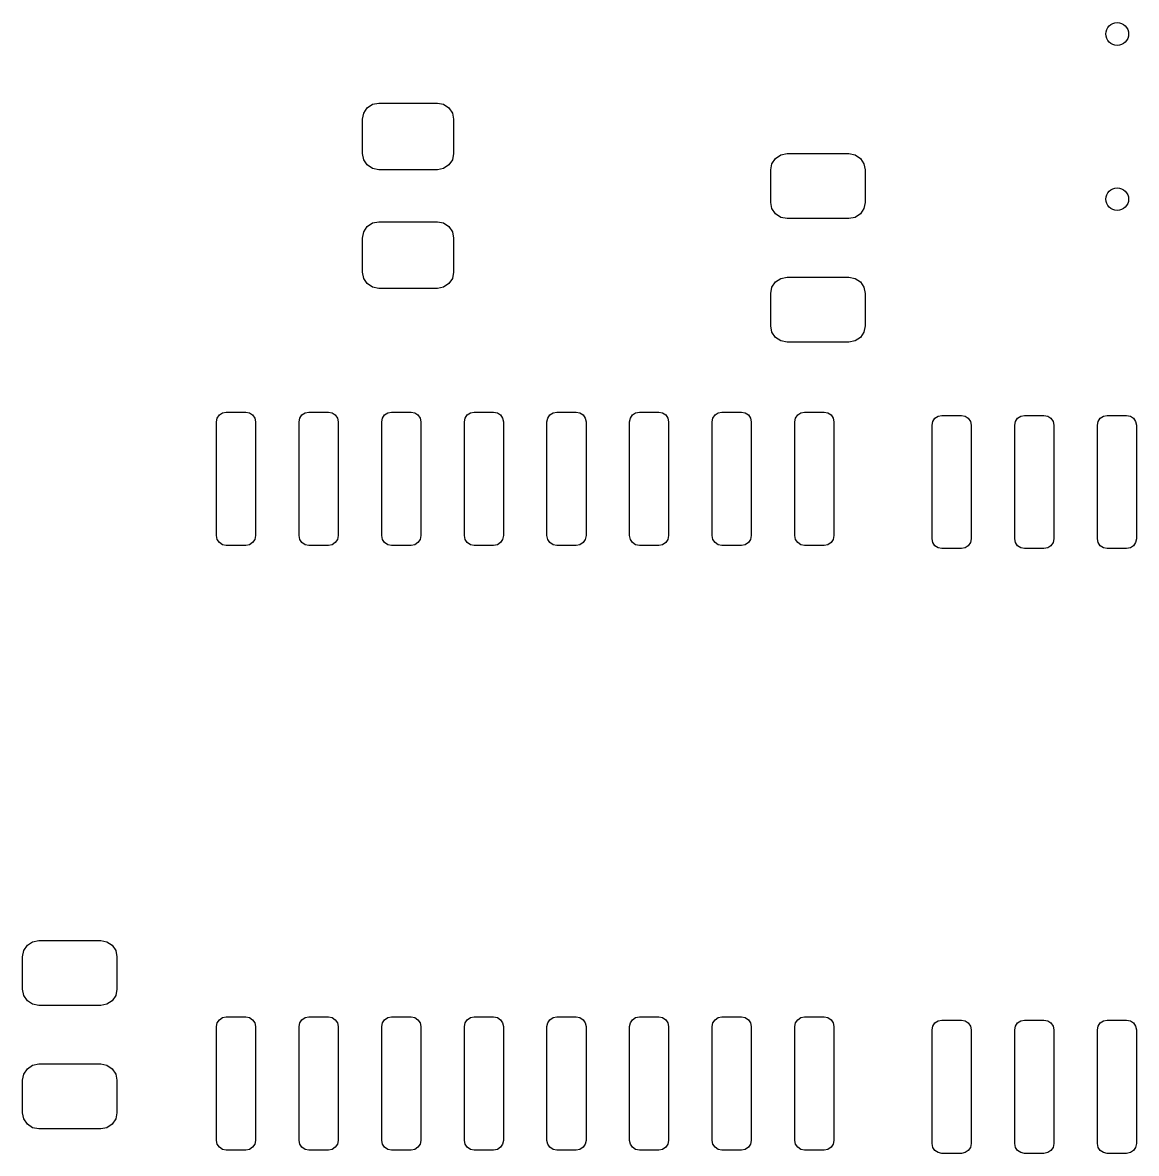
# Model space of a CAD drawing. Header units: inches. Extents: x -1.62 to 1.64, y 0.03 to 4.61.
# Drawn here: x 0.05 to 0.724, y 1.186 to 1.871 of the extents above; entities that cross this region are included whole.
import ezdxf

# ---------------------------------------------------------------- set-up
doc = ezdxf.new("R2010")
doc.units = ezdxf.units.IN
doc.header["$MEASUREMENT"] = 0
doc.layers.add('BLACK', color=250, linetype='CONTINUOUS')

msp = doc.modelspace()

# ---------------------------------------------------------------- linework, layer by layer
at = {"layer": 'BLACK', "linetype": 'CONTINUOUS'}
for p, q in [((0.25879, 1.81907), (0.26198, 1.8212)), ((0.26198, 1.8212), (0.26575, 1.82195)), ((0.26575, 1.82195), (0.30118, 1.82195)), ((0.30118, 1.82195), (0.30495, 1.8212)), ((0.30495, 1.8212), (0.30814, 1.81907)), ((0.25591, 1.81211), (0.25665, 1.81587)), ((0.25665, 1.81587), (0.25879, 1.81907)), ((0.30814, 1.81907), (0.31027, 1.81587)), ((0.31027, 1.81587), (0.31102, 1.81211)), ((0.25591, 1.79144), (0.25591, 1.81211)), ((0.31102, 1.81211), (0.31102, 1.79144)), ((0.25665, 1.78767), (0.25591, 1.79144)), ((0.25879, 1.78448), (0.25665, 1.78767)), ((0.31027, 1.78767), (0.30814, 1.78448)), ((0.31102, 1.79144), (0.31027, 1.78767)), ((0.5037, 1.78526), (0.50584, 1.78846)), ((0.50584, 1.78846), (0.50903, 1.79059)), ((0.50903, 1.79059), (0.5128, 1.79134)), ((0.5128, 1.79134), (0.5502, 1.79134)), ((0.5502, 1.79134), (0.55396, 1.79059)), ((0.55396, 1.79059), (0.55716, 1.78846)), ((0.55716, 1.78846), (0.55929, 1.78526)), ((0.26198, 1.78234), (0.25879, 1.78448)), ((0.26575, 1.78159), (0.26198, 1.78234)), ((0.30118, 1.78159), (0.26575, 1.78159)), ((0.30495, 1.78234), (0.30118, 1.78159)), ((0.30814, 1.78448), (0.30495, 1.78234)), ((0.50295, 1.7815), (0.5037, 1.78526)), ((0.50295, 1.76181), (0.50295, 1.7815)), ((0.55929, 1.78526), (0.56004, 1.7815)), ((0.56004, 1.7815), (0.56004, 1.76181)), ((0.5037, 1.75804), (0.50295, 1.76181)), ((0.56004, 1.76181), (0.55929, 1.75804)), ((0.50584, 1.75485), (0.5037, 1.75804)), ((0.50903, 1.75272), (0.50584, 1.75485)), ((0.5128, 1.75197), (0.50903, 1.75272)), ((0.55396, 1.75272), (0.5502, 1.75197)), ((0.55716, 1.75485), (0.55396, 1.75272)), ((0.55929, 1.75804), (0.55716, 1.75485)), ((0.25665, 1.74402), (0.25879, 1.74722)), ((0.25879, 1.74722), (0.26198, 1.74935)), ((0.26198, 1.74935), (0.26575, 1.7501)), ((0.26575, 1.7501), (0.30118, 1.7501)), ((0.30118, 1.7501), (0.30495, 1.74935)), ((0.30495, 1.74935), (0.30814, 1.74722)), ((0.30814, 1.74722), (0.31027, 1.74402)), ((0.5502, 1.75197), (0.5128, 1.75197)), ((0.25591, 1.74026), (0.25665, 1.74402)), ((0.25591, 1.71959), (0.25591, 1.74026)), ((0.31027, 1.74402), (0.31102, 1.74026)), ((0.31102, 1.74026), (0.31102, 1.71959)), ((0.25665, 1.71582), (0.25591, 1.71959)), ((0.31102, 1.71959), (0.31027, 1.71582)), ((0.25879, 1.71263), (0.25665, 1.71582)), ((0.26198, 1.71049), (0.25879, 1.71263)), ((0.30814, 1.71263), (0.30495, 1.71049)), ((0.31027, 1.71582), (0.30814, 1.71263)), ((0.5037, 1.71046), (0.50584, 1.71365)), ((0.50584, 1.71365), (0.50903, 1.71579)), ((0.50903, 1.71579), (0.5128, 1.71654)), ((0.5128, 1.71654), (0.5502, 1.71654)), ((0.5502, 1.71654), (0.55396, 1.71579)), ((0.55396, 1.71579), (0.55716, 1.71365)), ((0.55716, 1.71365), (0.55929, 1.71046)), ((0.26575, 1.70974), (0.26198, 1.71049)), ((0.30118, 1.70974), (0.26575, 1.70974)), ((0.30495, 1.71049), (0.30118, 1.70974)), ((0.50295, 1.70669), (0.5037, 1.71046)), ((0.50295, 1.68701), (0.50295, 1.70669)), ((0.55929, 1.71046), (0.56004, 1.70669)), ((0.56004, 1.70669), (0.56004, 1.68701)), ((0.5037, 1.68324), (0.50295, 1.68701)), ((0.56004, 1.68701), (0.55929, 1.68324)), ((0.50584, 1.68005), (0.5037, 1.68324)), ((0.50903, 1.67791), (0.50584, 1.68005)), ((0.5128, 1.67717), (0.50903, 1.67791)), ((0.55396, 1.67791), (0.5502, 1.67717)), ((0.55716, 1.68005), (0.55396, 1.67791)), ((0.55929, 1.68324), (0.55716, 1.68005)), ((0.5502, 1.67717), (0.5128, 1.67717)), ((0.16752, 1.62894), (0.16797, 1.6312)), ((0.16797, 1.6312), (0.16925, 1.63311)), ((0.16925, 1.63311), (0.17117, 1.63439)), ((0.17117, 1.63439), (0.17343, 1.63484)), ((0.17343, 1.63484), (0.18524, 1.63484)), ((0.18524, 1.63484), (0.1875, 1.63439)), ((0.1875, 1.63439), (0.18941, 1.63311)), ((0.18941, 1.63311), (0.19069, 1.6312)), ((0.19069, 1.6312), (0.19114, 1.62894)), ((0.21752, 1.62894), (0.21797, 1.6312)), ((0.21797, 1.6312), (0.21925, 1.63311)), ((0.21925, 1.63311), (0.22117, 1.63439)), ((0.22117, 1.63439), (0.22343, 1.63484)), ((0.22343, 1.63484), (0.23524, 1.63484)), ((0.23524, 1.63484), (0.2375, 1.63439)), ((0.2375, 1.63439), (0.23941, 1.63311)), ((0.23941, 1.63311), (0.24069, 1.6312)), ((0.24069, 1.6312), (0.24114, 1.62894)), ((0.26752, 1.62894), (0.26797, 1.6312)), ((0.26797, 1.6312), (0.26925, 1.63311)), ((0.26925, 1.63311), (0.27117, 1.63439)), ((0.27117, 1.63439), (0.27343, 1.63484)), ((0.27343, 1.63484), (0.28524, 1.63484)), ((0.28524, 1.63484), (0.2875, 1.63439)), ((0.2875, 1.63439), (0.28941, 1.63311)), ((0.28941, 1.63311), (0.29069, 1.6312)), ((0.29069, 1.6312), (0.29114, 1.62894)), ((0.31752, 1.62894), (0.31797, 1.6312)), ((0.31797, 1.6312), (0.31925, 1.63311)), ((0.31925, 1.63311), (0.32117, 1.63439)), ((0.32117, 1.63439), (0.32343, 1.63484)), ((0.32343, 1.63484), (0.33524, 1.63484)), ((0.33524, 1.63484), (0.3375, 1.63439)), ((0.3375, 1.63439), (0.33941, 1.63311)), ((0.33941, 1.63311), (0.34069, 1.6312)), ((0.34069, 1.6312), (0.34114, 1.62894)), ((0.36752, 1.62894), (0.36797, 1.6312)), ((0.36797, 1.6312), (0.36925, 1.63311)), ((0.36925, 1.63311), (0.37117, 1.63439)), ((0.37117, 1.63439), (0.37343, 1.63484)), ((0.37343, 1.63484), (0.38524, 1.63484)), ((0.38524, 1.63484), (0.3875, 1.63439)), ((0.3875, 1.63439), (0.38941, 1.63311)), ((0.38941, 1.63311), (0.39069, 1.6312)), ((0.39069, 1.6312), (0.39114, 1.62894)), ((0.41752, 1.62894), (0.41797, 1.6312)), ((0.41797, 1.6312), (0.41925, 1.63311)), ((0.41925, 1.63311), (0.42117, 1.63439)), ((0.42117, 1.63439), (0.42343, 1.63484)), ((0.42343, 1.63484), (0.43524, 1.63484)), ((0.43524, 1.63484), (0.4375, 1.63439)), ((0.4375, 1.63439), (0.43941, 1.63311)), ((0.43941, 1.63311), (0.44069, 1.6312)), ((0.44069, 1.6312), (0.44114, 1.62894)), ((0.46752, 1.62894), (0.46797, 1.6312)), ((0.46797, 1.6312), (0.46925, 1.63311)), ((0.46925, 1.63311), (0.47117, 1.63439)), ((0.47117, 1.63439), (0.47343, 1.63484)), ((0.47343, 1.63484), (0.48524, 1.63484)), ((0.48524, 1.63484), (0.4875, 1.63439)), ((0.4875, 1.63439), (0.48941, 1.63311)), ((0.48941, 1.63311), (0.49069, 1.6312)), ((0.49069, 1.6312), (0.49114, 1.62894)), ((0.51752, 1.62894), (0.51797, 1.6312)), ((0.51797, 1.6312), (0.51925, 1.63311)), ((0.51925, 1.63311), (0.52117, 1.63439)), ((0.52117, 1.63439), (0.52343, 1.63484)), ((0.52343, 1.63484), (0.53524, 1.63484)), ((0.53524, 1.63484), (0.5375, 1.63439)), ((0.5375, 1.63439), (0.53941, 1.63311)), ((0.53941, 1.63311), (0.54069, 1.6312)), ((0.54069, 1.6312), (0.54114, 1.62894)), ((0.60104, 1.62923), (0.60232, 1.63114)), ((0.60232, 1.63114), (0.60424, 1.63242)), ((0.60424, 1.63242), (0.6065, 1.63287)), ((0.6065, 1.63287), (0.61831, 1.63287)), ((0.61831, 1.63287), (0.62057, 1.63242)), ((0.62057, 1.63242), (0.62248, 1.63114)), ((0.62248, 1.63114), (0.62376, 1.62923)), ((0.65104, 1.62923), (0.65232, 1.63114)), ((0.65232, 1.63114), (0.65424, 1.63242)), ((0.65424, 1.63242), (0.6565, 1.63287)), ((0.6565, 1.63287), (0.66831, 1.63287)), ((0.66831, 1.63287), (0.67057, 1.63242)), ((0.67057, 1.63242), (0.67248, 1.63114)), ((0.67248, 1.63114), (0.67376, 1.62923)), ((0.70104, 1.62923), (0.70232, 1.63114)), ((0.70232, 1.63114), (0.70424, 1.63242)), ((0.70424, 1.63242), (0.7065, 1.63287)), ((0.7065, 1.63287), (0.71831, 1.63287)), ((0.71831, 1.63287), (0.72057, 1.63242)), ((0.72057, 1.63242), (0.72248, 1.63114)), ((0.72248, 1.63114), (0.72376, 1.62923)), ((0.16752, 1.56004), (0.16752, 1.62894)), ((0.19114, 1.62894), (0.19114, 1.56004)), ((0.21752, 1.56004), (0.21752, 1.62894)), ((0.24114, 1.62894), (0.24114, 1.56004)), ((0.26752, 1.56004), (0.26752, 1.62894)), ((0.29114, 1.62894), (0.29114, 1.56004)), ((0.31752, 1.56004), (0.31752, 1.62894)), ((0.34114, 1.62894), (0.34114, 1.56004)), ((0.36752, 1.56004), (0.36752, 1.62894)), ((0.39114, 1.62894), (0.39114, 1.56004)), ((0.41752, 1.56004), (0.41752, 1.62894)), ((0.44114, 1.62894), (0.44114, 1.56004)), ((0.46752, 1.56004), (0.46752, 1.62894)), ((0.49114, 1.62894), (0.49114, 1.56004)), ((0.51752, 1.56004), (0.51752, 1.62894)), ((0.54114, 1.62894), (0.54114, 1.56004)), ((0.60059, 1.62697), (0.60104, 1.62923)), ((0.60059, 1.55807), (0.60059, 1.62697)), ((0.62376, 1.62923), (0.62421, 1.62697)), ((0.62421, 1.62697), (0.62421, 1.55807)), ((0.65059, 1.62697), (0.65104, 1.62923)), ((0.65059, 1.55807), (0.65059, 1.62697)), ((0.67376, 1.62923), (0.67421, 1.62697)), ((0.67421, 1.62697), (0.67421, 1.55807)), ((0.70059, 1.62697), (0.70104, 1.62923)), ((0.70059, 1.55807), (0.70059, 1.62697)), ((0.72376, 1.62923), (0.72421, 1.62697)), ((0.72421, 1.62697), (0.72421, 1.55807)), ((0.16797, 1.55778), (0.16752, 1.56004)), ((0.16925, 1.55586), (0.16797, 1.55778)), ((0.17117, 1.55458), (0.16925, 1.55586)), ((0.17343, 1.55413), (0.17117, 1.55458)), ((0.1875, 1.55458), (0.18524, 1.55413)), ((0.18941, 1.55586), (0.1875, 1.55458)), ((0.19069, 1.55778), (0.18941, 1.55586)), ((0.19114, 1.56004), (0.19069, 1.55778)), ((0.21797, 1.55778), (0.21752, 1.56004)), ((0.21925, 1.55586), (0.21797, 1.55778)), ((0.22117, 1.55458), (0.21925, 1.55586)), ((0.22343, 1.55413), (0.22117, 1.55458)), ((0.2375, 1.55458), (0.23524, 1.55413)), ((0.23941, 1.55586), (0.2375, 1.55458)), ((0.24069, 1.55778), (0.23941, 1.55586)), ((0.24114, 1.56004), (0.24069, 1.55778)), ((0.26797, 1.55778), (0.26752, 1.56004)), ((0.26925, 1.55586), (0.26797, 1.55778)), ((0.27117, 1.55458), (0.26925, 1.55586)), ((0.27343, 1.55413), (0.27117, 1.55458)), ((0.2875, 1.55458), (0.28524, 1.55413)), ((0.28941, 1.55586), (0.2875, 1.55458)), ((0.29069, 1.55778), (0.28941, 1.55586)), ((0.29114, 1.56004), (0.29069, 1.55778)), ((0.31797, 1.55778), (0.31752, 1.56004)), ((0.31925, 1.55586), (0.31797, 1.55778)), ((0.32117, 1.55458), (0.31925, 1.55586)), ((0.32343, 1.55413), (0.32117, 1.55458)), ((0.3375, 1.55458), (0.33524, 1.55413)), ((0.33941, 1.55586), (0.3375, 1.55458)), ((0.34069, 1.55778), (0.33941, 1.55586)), ((0.34114, 1.56004), (0.34069, 1.55778)), ((0.36797, 1.55778), (0.36752, 1.56004)), ((0.36925, 1.55586), (0.36797, 1.55778)), ((0.37117, 1.55458), (0.36925, 1.55586)), ((0.37343, 1.55413), (0.37117, 1.55458)), ((0.3875, 1.55458), (0.38524, 1.55413)), ((0.38941, 1.55586), (0.3875, 1.55458)), ((0.39069, 1.55778), (0.38941, 1.55586)), ((0.39114, 1.56004), (0.39069, 1.55778)), ((0.41797, 1.55778), (0.41752, 1.56004)), ((0.41925, 1.55586), (0.41797, 1.55778)), ((0.42117, 1.55458), (0.41925, 1.55586)), ((0.42343, 1.55413), (0.42117, 1.55458)), ((0.4375, 1.55458), (0.43524, 1.55413)), ((0.43941, 1.55586), (0.4375, 1.55458)), ((0.44069, 1.55778), (0.43941, 1.55586)), ((0.44114, 1.56004), (0.44069, 1.55778)), ((0.46797, 1.55778), (0.46752, 1.56004)), ((0.46925, 1.55586), (0.46797, 1.55778)), ((0.47117, 1.55458), (0.46925, 1.55586)), ((0.47343, 1.55413), (0.47117, 1.55458)), ((0.4875, 1.55458), (0.48524, 1.55413)), ((0.48941, 1.55586), (0.4875, 1.55458)), ((0.49069, 1.55778), (0.48941, 1.55586)), ((0.49114, 1.56004), (0.49069, 1.55778)), ((0.51797, 1.55778), (0.51752, 1.56004)), ((0.51925, 1.55586), (0.51797, 1.55778)), ((0.52117, 1.55458), (0.51925, 1.55586)), ((0.52343, 1.55413), (0.52117, 1.55458)), ((0.5375, 1.55458), (0.53524, 1.55413)), ((0.53941, 1.55586), (0.5375, 1.55458)), ((0.54069, 1.55778), (0.53941, 1.55586)), ((0.54114, 1.56004), (0.54069, 1.55778)), ((0.60104, 1.55581), (0.60059, 1.55807)), ((0.60232, 1.5539), (0.60104, 1.55581)), ((0.62376, 1.55581), (0.62248, 1.5539)), ((0.62421, 1.55807), (0.62376, 1.55581)), ((0.65104, 1.55581), (0.65059, 1.55807)), ((0.65232, 1.5539), (0.65104, 1.55581)), ((0.67376, 1.55581), (0.67248, 1.5539)), ((0.67421, 1.55807), (0.67376, 1.55581)), ((0.70104, 1.55581), (0.70059, 1.55807)), ((0.70232, 1.5539), (0.70104, 1.55581)), ((0.72376, 1.55581), (0.72248, 1.5539)), ((0.72421, 1.55807), (0.72376, 1.55581)), ((0.18524, 1.55413), (0.17343, 1.55413)), ((0.23524, 1.55413), (0.22343, 1.55413)), ((0.28524, 1.55413), (0.27343, 1.55413)), ((0.33524, 1.55413), (0.32343, 1.55413)), ((0.38524, 1.55413), (0.37343, 1.55413)), ((0.43524, 1.55413), (0.42343, 1.55413)), ((0.48524, 1.55413), (0.47343, 1.55413)), ((0.53524, 1.55413), (0.52343, 1.55413)), ((0.60424, 1.55261), (0.60232, 1.5539)), ((0.6065, 1.55217), (0.60424, 1.55261)), ((0.61831, 1.55217), (0.6065, 1.55217)), ((0.62057, 1.55261), (0.61831, 1.55217)), ((0.62248, 1.5539), (0.62057, 1.55261)), ((0.65424, 1.55261), (0.65232, 1.5539)), ((0.6565, 1.55217), (0.65424, 1.55261)), ((0.66831, 1.55217), (0.6565, 1.55217)), ((0.67057, 1.55261), (0.66831, 1.55217)), ((0.67248, 1.5539), (0.67057, 1.55261)), ((0.70424, 1.55261), (0.70232, 1.5539)), ((0.7065, 1.55217), (0.70424, 1.55261)), ((0.71831, 1.55217), (0.7065, 1.55217)), ((0.72057, 1.55261), (0.71831, 1.55217)), ((0.72248, 1.5539), (0.72057, 1.55261)), ((0.05627, 1.31421), (0.06004, 1.31496)), ((0.06004, 1.31496), (0.09744, 1.31496)), ((0.09744, 1.31496), (0.10121, 1.31421)), ((0.0502, 1.30512), (0.05095, 1.30888)), ((0.05095, 1.30888), (0.05308, 1.31208)), ((0.05308, 1.31208), (0.05627, 1.31421)), ((0.10121, 1.31421), (0.1044, 1.31208)), ((0.1044, 1.31208), (0.10653, 1.30888)), ((0.10653, 1.30888), (0.10728, 1.30512)), ((0.0502, 1.28543), (0.0502, 1.30512)), ((0.10728, 1.30512), (0.10728, 1.28543)), ((0.05095, 1.28167), (0.0502, 1.28543)), ((0.05308, 1.27847), (0.05095, 1.28167)), ((0.10653, 1.28167), (0.1044, 1.27847)), ((0.10728, 1.28543), (0.10653, 1.28167)), ((0.05627, 1.27634), (0.05308, 1.27847)), ((0.06004, 1.27559), (0.05627, 1.27634)), ((0.09744, 1.27559), (0.06004, 1.27559)), ((0.10121, 1.27634), (0.09744, 1.27559)), ((0.1044, 1.27847), (0.10121, 1.27634)), ((0.16797, 1.26506), (0.16925, 1.26697)), ((0.16925, 1.26697), (0.17117, 1.26825)), ((0.17117, 1.26825), (0.17343, 1.2687)), ((0.17343, 1.2687), (0.18524, 1.2687)), ((0.18524, 1.2687), (0.1875, 1.26825)), ((0.1875, 1.26825), (0.18941, 1.26697)), ((0.18941, 1.26697), (0.19069, 1.26506)), ((0.21797, 1.26506), (0.21925, 1.26697)), ((0.21925, 1.26697), (0.22117, 1.26825)), ((0.22117, 1.26825), (0.22343, 1.2687)), ((0.22343, 1.2687), (0.23524, 1.2687)), ((0.23524, 1.2687), (0.2375, 1.26825)), ((0.2375, 1.26825), (0.23941, 1.26697)), ((0.23941, 1.26697), (0.24069, 1.26506)), ((0.26797, 1.26506), (0.26925, 1.26697)), ((0.26925, 1.26697), (0.27117, 1.26825)), ((0.27117, 1.26825), (0.27343, 1.2687)), ((0.27343, 1.2687), (0.28524, 1.2687)), ((0.28524, 1.2687), (0.2875, 1.26825)), ((0.2875, 1.26825), (0.28941, 1.26697)), ((0.28941, 1.26697), (0.29069, 1.26506)), ((0.31797, 1.26506), (0.31925, 1.26697)), ((0.31925, 1.26697), (0.32117, 1.26825)), ((0.32117, 1.26825), (0.32343, 1.2687)), ((0.32343, 1.2687), (0.33524, 1.2687)), ((0.33524, 1.2687), (0.3375, 1.26825)), ((0.3375, 1.26825), (0.33941, 1.26697)), ((0.33941, 1.26697), (0.34069, 1.26506)), ((0.36797, 1.26506), (0.36925, 1.26697)), ((0.36925, 1.26697), (0.37117, 1.26825)), ((0.37117, 1.26825), (0.37343, 1.2687)), ((0.37343, 1.2687), (0.38524, 1.2687)), ((0.38524, 1.2687), (0.3875, 1.26825)), ((0.3875, 1.26825), (0.38941, 1.26697)), ((0.38941, 1.26697), (0.39069, 1.26506)), ((0.41797, 1.26506), (0.41925, 1.26697)), ((0.41925, 1.26697), (0.42117, 1.26825)), ((0.42117, 1.26825), (0.42343, 1.2687)), ((0.42343, 1.2687), (0.43524, 1.2687)), ((0.43524, 1.2687), (0.4375, 1.26825)), ((0.4375, 1.26825), (0.43941, 1.26697)), ((0.43941, 1.26697), (0.44069, 1.26506)), ((0.46797, 1.26506), (0.46925, 1.26697)), ((0.46925, 1.26697), (0.47117, 1.26825)), ((0.47117, 1.26825), (0.47343, 1.2687)), ((0.47343, 1.2687), (0.48524, 1.2687)), ((0.48524, 1.2687), (0.4875, 1.26825)), ((0.4875, 1.26825), (0.48941, 1.26697)), ((0.48941, 1.26697), (0.49069, 1.26506)), ((0.51797, 1.26506), (0.51925, 1.26697)), ((0.51925, 1.26697), (0.52117, 1.26825)), ((0.52117, 1.26825), (0.52343, 1.2687)), ((0.52343, 1.2687), (0.53524, 1.2687)), ((0.53524, 1.2687), (0.5375, 1.26825)), ((0.5375, 1.26825), (0.53941, 1.26697)), ((0.53941, 1.26697), (0.54069, 1.26506)), ((0.60424, 1.26628), (0.6065, 1.26673)), ((0.6065, 1.26673), (0.61831, 1.26673)), ((0.61831, 1.26673), (0.62057, 1.26628)), ((0.65424, 1.26628), (0.6565, 1.26673)), ((0.6565, 1.26673), (0.66831, 1.26673)), ((0.66831, 1.26673), (0.67057, 1.26628)), ((0.70424, 1.26628), (0.7065, 1.26673)), ((0.7065, 1.26673), (0.71831, 1.26673)), ((0.71831, 1.26673), (0.72057, 1.26628)), ((0.16752, 1.2628), (0.16797, 1.26506)), ((0.16752, 1.1939), (0.16752, 1.2628)), ((0.19069, 1.26506), (0.19114, 1.2628)), ((0.19114, 1.2628), (0.19114, 1.1939)), ((0.21752, 1.2628), (0.21797, 1.26506)), ((0.21752, 1.1939), (0.21752, 1.2628)), ((0.24069, 1.26506), (0.24114, 1.2628)), ((0.24114, 1.2628), (0.24114, 1.1939)), ((0.26752, 1.2628), (0.26797, 1.26506)), ((0.26752, 1.1939), (0.26752, 1.2628)), ((0.29069, 1.26506), (0.29114, 1.2628)), ((0.29114, 1.2628), (0.29114, 1.1939)), ((0.31752, 1.2628), (0.31797, 1.26506)), ((0.31752, 1.1939), (0.31752, 1.2628)), ((0.34069, 1.26506), (0.34114, 1.2628)), ((0.34114, 1.2628), (0.34114, 1.1939)), ((0.36752, 1.2628), (0.36797, 1.26506)), ((0.36752, 1.1939), (0.36752, 1.2628)), ((0.39069, 1.26506), (0.39114, 1.2628)), ((0.39114, 1.2628), (0.39114, 1.1939)), ((0.41752, 1.2628), (0.41797, 1.26506)), ((0.41752, 1.1939), (0.41752, 1.2628)), ((0.44069, 1.26506), (0.44114, 1.2628)), ((0.44114, 1.2628), (0.44114, 1.1939)), ((0.46752, 1.2628), (0.46797, 1.26506)), ((0.46752, 1.1939), (0.46752, 1.2628)), ((0.49069, 1.26506), (0.49114, 1.2628)), ((0.49114, 1.2628), (0.49114, 1.1939)), ((0.51752, 1.2628), (0.51797, 1.26506)), ((0.51752, 1.1939), (0.51752, 1.2628)), ((0.54069, 1.26506), (0.54114, 1.2628)), ((0.54114, 1.2628), (0.54114, 1.1939)), ((0.60059, 1.26083), (0.60104, 1.26309)), ((0.60059, 1.19193), (0.60059, 1.26083)), ((0.60104, 1.26309), (0.60232, 1.265)), ((0.60232, 1.265), (0.60424, 1.26628)), ((0.62057, 1.26628), (0.62248, 1.265)), ((0.62248, 1.265), (0.62376, 1.26309)), ((0.62376, 1.26309), (0.62421, 1.26083)), ((0.62421, 1.26083), (0.62421, 1.19193)), ((0.65059, 1.26083), (0.65104, 1.26309)), ((0.65059, 1.19193), (0.65059, 1.26083)), ((0.65104, 1.26309), (0.65232, 1.265)), ((0.65232, 1.265), (0.65424, 1.26628)), ((0.67057, 1.26628), (0.67248, 1.265)), ((0.67248, 1.265), (0.67376, 1.26309)), ((0.67376, 1.26309), (0.67421, 1.26083)), ((0.67421, 1.26083), (0.67421, 1.19193)), ((0.70059, 1.26083), (0.70104, 1.26309)), ((0.70059, 1.19193), (0.70059, 1.26083)), ((0.70104, 1.26309), (0.70232, 1.265)), ((0.70232, 1.265), (0.70424, 1.26628)), ((0.72057, 1.26628), (0.72248, 1.265)), ((0.72248, 1.265), (0.72376, 1.26309)), ((0.72376, 1.26309), (0.72421, 1.26083)), ((0.72421, 1.26083), (0.72421, 1.19193)), ((0.05308, 1.23727), (0.05627, 1.23941)), ((0.05627, 1.23941), (0.06004, 1.24016)), ((0.06004, 1.24016), (0.09744, 1.24016)), ((0.09744, 1.24016), (0.10121, 1.23941)), ((0.10121, 1.23941), (0.1044, 1.23727)), ((0.0502, 1.23032), (0.05095, 1.23408)), ((0.05095, 1.23408), (0.05308, 1.23727)), ((0.1044, 1.23727), (0.10653, 1.23408)), ((0.10653, 1.23408), (0.10728, 1.23032)), ((0.0502, 1.21063), (0.0502, 1.23032)), ((0.10728, 1.23032), (0.10728, 1.21063)), ((0.05095, 1.20686), (0.0502, 1.21063)), ((0.05308, 1.20367), (0.05095, 1.20686)), ((0.10653, 1.20686), (0.1044, 1.20367)), ((0.10728, 1.21063), (0.10653, 1.20686)), ((0.05627, 1.20154), (0.05308, 1.20367)), ((0.06004, 1.20079), (0.05627, 1.20154)), ((0.09744, 1.20079), (0.06004, 1.20079)), ((0.10121, 1.20154), (0.09744, 1.20079)), ((0.1044, 1.20367), (0.10121, 1.20154)), ((0.16797, 1.19164), (0.16752, 1.1939)), ((0.16925, 1.18972), (0.16797, 1.19164)), ((0.19069, 1.19164), (0.18941, 1.18972)), ((0.19114, 1.1939), (0.19069, 1.19164)), ((0.21797, 1.19164), (0.21752, 1.1939)), ((0.21925, 1.18972), (0.21797, 1.19164)), ((0.24069, 1.19164), (0.23941, 1.18972)), ((0.24114, 1.1939), (0.24069, 1.19164)), ((0.26797, 1.19164), (0.26752, 1.1939)), ((0.26925, 1.18972), (0.26797, 1.19164)), ((0.29069, 1.19164), (0.28941, 1.18972)), ((0.29114, 1.1939), (0.29069, 1.19164)), ((0.31797, 1.19164), (0.31752, 1.1939)), ((0.31925, 1.18972), (0.31797, 1.19164)), ((0.34069, 1.19164), (0.33941, 1.18972)), ((0.34114, 1.1939), (0.34069, 1.19164)), ((0.36797, 1.19164), (0.36752, 1.1939)), ((0.36925, 1.18972), (0.36797, 1.19164)), ((0.39069, 1.19164), (0.38941, 1.18972)), ((0.39114, 1.1939), (0.39069, 1.19164)), ((0.41797, 1.19164), (0.41752, 1.1939)), ((0.41925, 1.18972), (0.41797, 1.19164)), ((0.44069, 1.19164), (0.43941, 1.18972)), ((0.44114, 1.1939), (0.44069, 1.19164)), ((0.46797, 1.19164), (0.46752, 1.1939)), ((0.46925, 1.18972), (0.46797, 1.19164)), ((0.49069, 1.19164), (0.48941, 1.18972)), ((0.49114, 1.1939), (0.49069, 1.19164)), ((0.51797, 1.19164), (0.51752, 1.1939)), ((0.51925, 1.18972), (0.51797, 1.19164)), ((0.54069, 1.19164), (0.53941, 1.18972)), ((0.54114, 1.1939), (0.54069, 1.19164)), ((0.60104, 1.18967), (0.60059, 1.19193)), ((0.62421, 1.19193), (0.62376, 1.18967)), ((0.65104, 1.18967), (0.65059, 1.19193)), ((0.67421, 1.19193), (0.67376, 1.18967)), ((0.70104, 1.18967), (0.70059, 1.19193)), ((0.72421, 1.19193), (0.72376, 1.18967)), ((0.17117, 1.18844), (0.16925, 1.18972)), ((0.17343, 1.18799), (0.17117, 1.18844)), ((0.18524, 1.18799), (0.17343, 1.18799)), ((0.1875, 1.18844), (0.18524, 1.18799)), ((0.18941, 1.18972), (0.1875, 1.18844)), ((0.22117, 1.18844), (0.21925, 1.18972)), ((0.22343, 1.18799), (0.22117, 1.18844)), ((0.23524, 1.18799), (0.22343, 1.18799)), ((0.2375, 1.18844), (0.23524, 1.18799)), ((0.23941, 1.18972), (0.2375, 1.18844)), ((0.27117, 1.18844), (0.26925, 1.18972)), ((0.27343, 1.18799), (0.27117, 1.18844)), ((0.28524, 1.18799), (0.27343, 1.18799)), ((0.2875, 1.18844), (0.28524, 1.18799)), ((0.28941, 1.18972), (0.2875, 1.18844)), ((0.32117, 1.18844), (0.31925, 1.18972)), ((0.32343, 1.18799), (0.32117, 1.18844)), ((0.33524, 1.18799), (0.32343, 1.18799)), ((0.3375, 1.18844), (0.33524, 1.18799)), ((0.33941, 1.18972), (0.3375, 1.18844)), ((0.37117, 1.18844), (0.36925, 1.18972)), ((0.37343, 1.18799), (0.37117, 1.18844)), ((0.38524, 1.18799), (0.37343, 1.18799)), ((0.3875, 1.18844), (0.38524, 1.18799)), ((0.38941, 1.18972), (0.3875, 1.18844)), ((0.42117, 1.18844), (0.41925, 1.18972)), ((0.42343, 1.18799), (0.42117, 1.18844)), ((0.43524, 1.18799), (0.42343, 1.18799)), ((0.4375, 1.18844), (0.43524, 1.18799)), ((0.43941, 1.18972), (0.4375, 1.18844)), ((0.47117, 1.18844), (0.46925, 1.18972)), ((0.47343, 1.18799), (0.47117, 1.18844)), ((0.48524, 1.18799), (0.47343, 1.18799)), ((0.4875, 1.18844), (0.48524, 1.18799)), ((0.48941, 1.18972), (0.4875, 1.18844)), ((0.52117, 1.18844), (0.51925, 1.18972)), ((0.52343, 1.18799), (0.52117, 1.18844)), ((0.53524, 1.18799), (0.52343, 1.18799)), ((0.5375, 1.18844), (0.53524, 1.18799)), ((0.53941, 1.18972), (0.5375, 1.18844)), ((0.60232, 1.18775), (0.60104, 1.18967)), ((0.60424, 1.18647), (0.60232, 1.18775)), ((0.6065, 1.18602), (0.60424, 1.18647)), ((0.61831, 1.18602), (0.6065, 1.18602)), ((0.62057, 1.18647), (0.61831, 1.18602)), ((0.62248, 1.18775), (0.62057, 1.18647)), ((0.62376, 1.18967), (0.62248, 1.18775)), ((0.65232, 1.18775), (0.65104, 1.18967)), ((0.65424, 1.18647), (0.65232, 1.18775)), ((0.6565, 1.18602), (0.65424, 1.18647)), ((0.66831, 1.18602), (0.6565, 1.18602)), ((0.67057, 1.18647), (0.66831, 1.18602)), ((0.67248, 1.18775), (0.67057, 1.18647)), ((0.67376, 1.18967), (0.67248, 1.18775)), ((0.70232, 1.18775), (0.70104, 1.18967)), ((0.70424, 1.18647), (0.70232, 1.18775)), ((0.7065, 1.18602), (0.70424, 1.18647)), ((0.71831, 1.18602), (0.7065, 1.18602)), ((0.72057, 1.18647), (0.71831, 1.18602)), ((0.72248, 1.18775), (0.72057, 1.18647)), ((0.72376, 1.18967), (0.72248, 1.18775))]:
    msp.add_line(p, q, dxfattribs=at)
at = {"layer": 'BLACK'}
for centre in [(0.7126, 1.86378), (0.7126, 1.76378)]:
    msp.add_circle(centre, 0.00689, dxfattribs=at)

doc.saveas('drawing.dxf')
